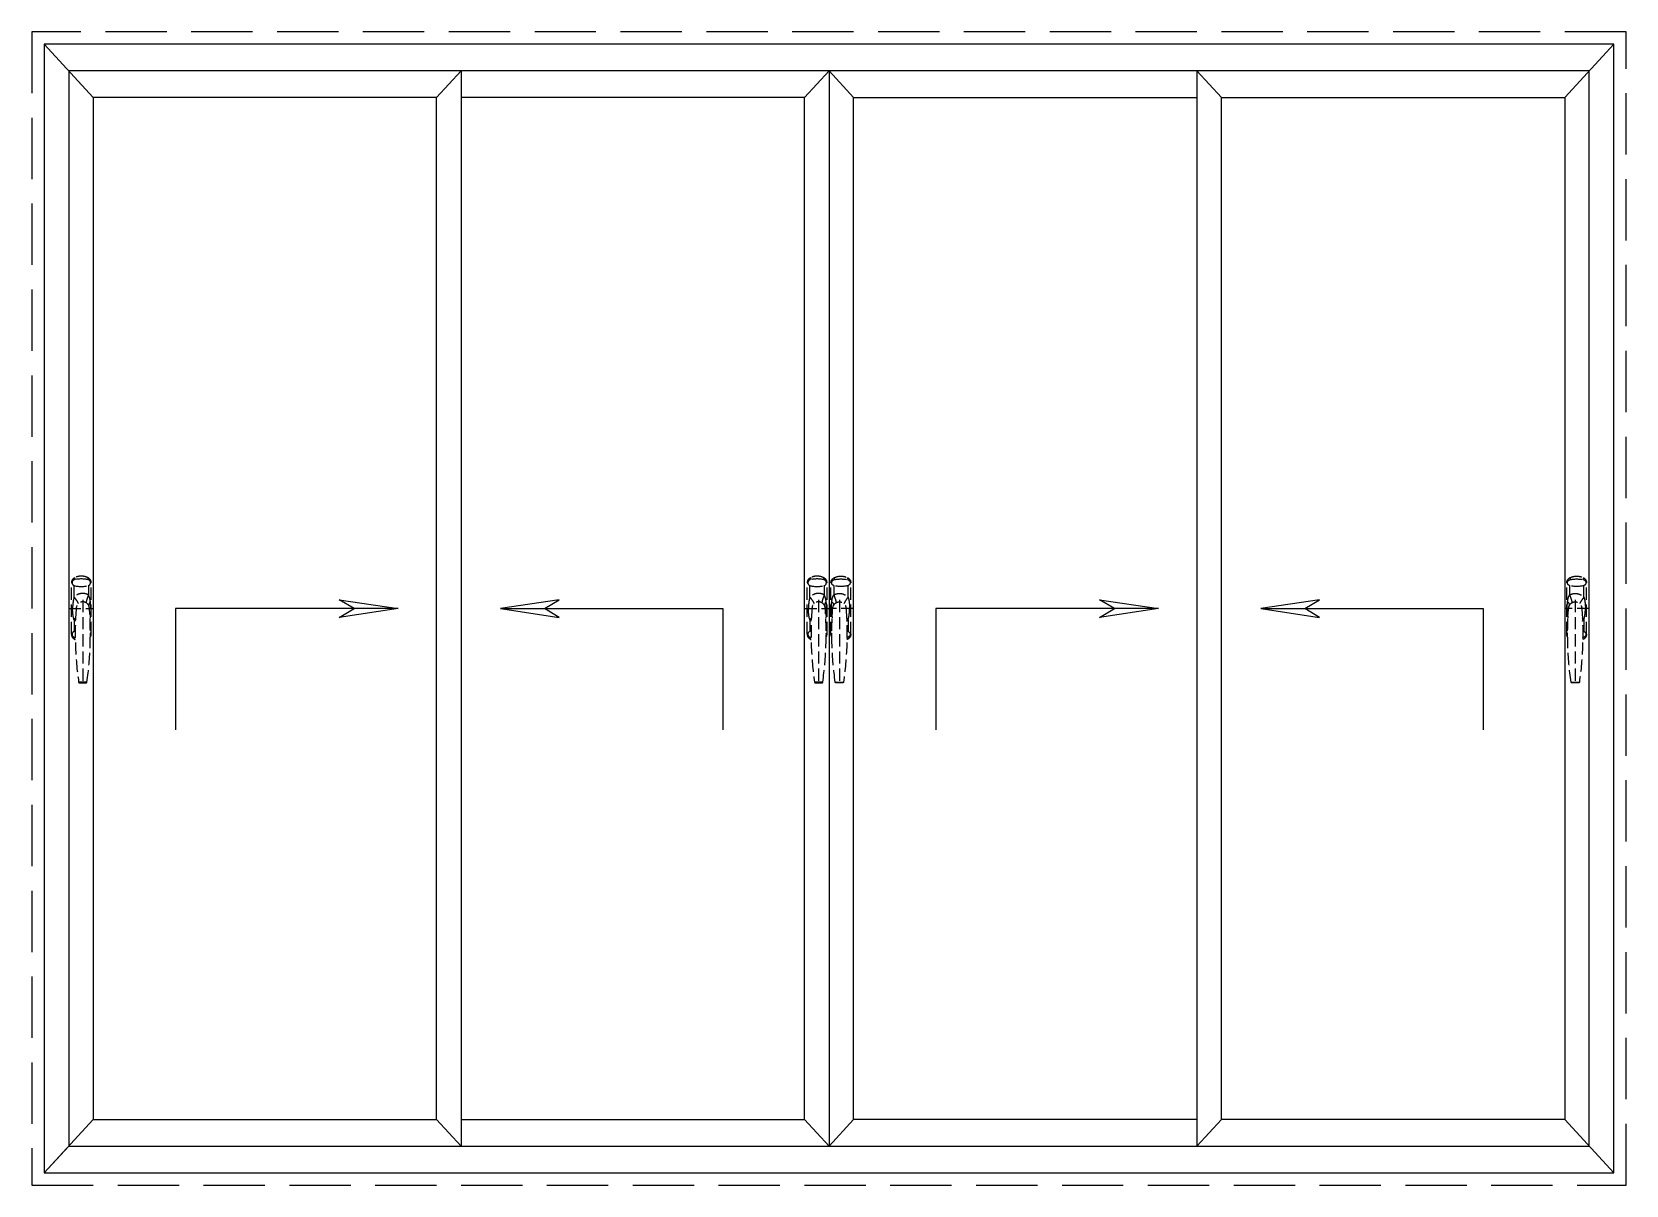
# Model space of a CAD drawing. Header units: millimetres. Extents: x 0 to 3250, y 0 to 2350.
import ezdxf

# ---------------------------------------------------------------- set-up
doc = ezdxf.new("R2010")
doc.units = ezdxf.units.MM
doc.linetypes.add('DASH', pattern=[0.35, 0.25, -0.1])
for name, color, linetype in [('Sunac_Gridline_Glass', 134, 'Continuous'), ('Sunac_Hardware', 13, 'Continuous'), ('Sunac_Wall', 2, 'DASH')]:
    doc.layers.add(name, color=color, linetype=linetype)

# ---------------------------------------------------------------- blocks, each defined once
blk = doc.blocks.new('ddf')
at = {"layer": 'Sunac_Gridline_Glass'}
for points in [[(-99.9, 0), (-553.6, 0), (-553.6, -247.4)], [(-220, 18), (-99.9, 0), (-220, -18.3), (-189.8, 0), (-220, 18)], [(228.5, 18), (108.5, 0), (228.5, -18.3), (198.4, 0), (228.5, 18)], [(108.5, 0), (562.2, 0), (562.2, -247.4)]]:
    blk.add_lwpolyline(points, dxfattribs=at)
blk = doc.blocks.new('zs')
at = {"layer": 'Sunac_Hardware', "linetype": 'DASH', "ltscale": 100}
for p, q in [((-44.5, -52), (-44.5, 52)), ((-38.8, 23.2), (-38.8, 46.6)), ((-9.7, 46.6), (-9.7, 27.5)), ((-4, -52), (-4, 52)), ((-50, 0), (0, 0)), ((-21.2, 17.6), (-21.2, -151.5)), ((-21.2, 4.5), (-21.2, -6.9)), ((-38.8, -23.2), (-38.8, -46.6)), ((-12.8, -150.2), (-29.7, -150.2)), ((-28.2, -151.5), (-14.3, -151.5))]:
    blk.add_line(p, q, dxfattribs=at)
for centre, radius, start, end in [((-24.2, 36), 30, 62.7204, 117.2796), ((-32.5, 52), 12, 117.2796, 180), ((-37, 52.5), 6.15, 103.4197, 256.5803), ((-24.2, -0.9), 61.1, 76.5803, 103.4197), ((-24.2, 105.9), 61.1, 256.5803, 283.4197), ((-16, 52), 12, 0, 62.7204), ((-11.5, 52.5), 6.15, 283.4197, 76.5803), ((674.3, -51.1), 710.9, 175.7976, 188.0138), ((-21.2, 0), 13.5, 4.2024, 175.7976), ((-716.7, -51.1), 710.9, 351.9862, 4.2024), ((-32.5, -52), 12, 180, 242.7204), ((-37, -52.5), 6.15, 103.4197, 256.5803), ((-24.2, -105.9), 61.1, 101.671, 103.4197), ((-24.2, 0.9), 61.1, 256.5803, 258.3531), ((-24.2, -36), 30, 242.7204, 245.8599), ((-11.5, -52.5), 6.15, 335.9077, 23.8655), ((-16, -52), 12, 327.1977, 0), ((-28.2, -150), 1.5, 188.0138, 270), ((-14.3, -150), 1.5, 270, 351.9862)]:
    blk.add_arc(centre, radius, start, end, dxfattribs=at)
for points in [[(-44.5, 52), (-44.4, 52.2), (-44.1, 52.4), (-43.7, 52.6), (-43.1, 52.8)], [(-38, 62.7), (-38, 62.5), (-38, 62.1), (-37.8, 61.6), (-37.5, 60.8), (-37.4, 60.4)], [(-37.4, 60.4), (-37.2, 59.9), (-36.7, 58.9)], [(-11.1, 60.4), (-11.3, 59.9), (-11.8, 58.9)], [(-10.5, 62.7), (-10.4, 62.5), (-10.5, 62.1), (-10.7, 61.6), (-11, 60.8), (-11.1, 60.4)], [(-4, 52), (-4.1, 52.2), (-4.3, 52.4), (-4.8, 52.6), (-5.4, 52.8)], [(-38.8, 23.2), (-39.4, 21.4), (-39.9, 19.5), (-40.4, 17.4), (-40.8, 15.3), (-41.1, 13.1), (-41.4, 10.8), (-41.6, 8.6), (-41.8, 6.4), (-41.9, 4.2), (-42, 2.1), (-42, 0)], [(-38.8, -23.2), (-39.4, -21.4), (-39.9, -19.5), (-40.4, -17.4), (-40.8, -15.3), (-41.1, -13.1), (-41.4, -10.8), (-41.6, -8.6), (-41.8, -6.4), (-41.9, -4.2), (-42, -2.1), (-42, 0)], [(-9.7, 27.5), (-11.7, 28.6), (-13.7, 29.4), (-15.8, 30), (-18, 30.5), (-20.1, 30.7), (-22.3, 30.7), (-24.5, 30.5), (-26.7, 30.1), (-28.9, 29.5), (-31, 28.6), (-33.1, 27.6), (-35.1, 26.3), (-37, 24.8), (-38.8, 23.2)], [(-38.8, 23.2), (-36.9, 20.5), (-35.1, 18), (-33.5, 15.6), (-32.2, 13.4), (-31.1, 11.5), (-30.4, 9.9)], [(-9.7, 27.5), (-11, 24.3), (-12.1, 21.2), (-13.1, 18.3), (-13.8, 15.7), (-14.3, 13.5), (-14.5, 11.7)], [(-5.7, 13.8), (-6, 15.8), (-6.3, 17.7), (-6.6, 19.4), (-7, 21.1), (-7.5, 22.6), (-8, 24), (-8.5, 25.3), (-9.1, 26.4), (-9.7, 27.5)], [(-5.7, 13.8), (-7.3, 11.9), (-8.4, 10.1), (-9, 8.4), (-9.2, 6.8), (-8.9, 5.4)], [(-4.9, 0), (-4.9, 1.9), (-5, 4), (-5.1, 6.2), (-5.2, 8.6), (-5.4, 11.1), (-5.7, 13.8)], [(-4.9, 0), (-4.9, -1.9), (-5, -4), (-5.1, -6.2), (-5.2, -8.6), (-5.4, -11.1), (-5.7, -13.8)], [(-44.5, -52), (-44.4, -52.2), (-44.1, -52.4), (-43.7, -52.6), (-43.1, -52.8)], [(-38, -62.7), (-38, -62.5), (-38, -62.1), (-37.8, -61.6), (-37.5, -60.8), (-37.4, -60.4)], [(-37.4, -60.4), (-37.2, -59.9), (-36.7, -58.9)], [(-4, -52), (-4.1, -52.2), (-4.3, -52.4), (-4.8, -52.6), (-5.4, -52.8)]]:
    blk.add_spline(points, degree=3, dxfattribs=at)
for points, knots in [([(-38.8, -23.2), (-38.2, -22.3), (-37.2, -21), (-36.2, -19.6), (-35.9, -19.2)], [0, 0, 0, 0, 2.20078, 3.297346, 3.297346, 3.297346, 3.297346]), ([(-36.2, -25.6), (-36.5, -25.3), (-37.4, -24.6), (-38.2, -23.7), (-38.8, -23.2)], [18.819968, 18.819968, 18.819968, 18.819968, 19.570774, 21.20105, 21.20105, 21.20105, 21.20105]), ([(-5.7, -13.8), (-5.8, -14.5), (-5.9, -15.8), (-6.2, -17.6), (-6.5, -18.7), (-6.6, -19.2)], [0, 0, 0, 0, 1.320348, 2.58877, 3.659728, 3.659728, 3.659728, 3.659728])]:
    blk.add_open_spline(points, degree=3, knots=knots, dxfattribs=at)
blk.add_open_spline([(-5.7, -13.8), (-6.1, -13.3), (-6.5, -12.9), (-6.9, -12.4)], degree=3, dxfattribs=at)

msp = doc.modelspace()

# ---------------------------------------------------------------- linework, layer by layer
at = {"layer": 'Sunac_Gridline_Glass', "ltscale": 500}
for p, q in [((125, 2216.2), (25, 2325)), ((3125, 2216.2), (3225, 2325)), ((825, 2216.2), (875, 2270.6)), ((875, 2270.6), (875, 79.4)), ((2375, 2270.6), (2375, 79.4)), ((2425, 2216.2), (2375, 2270.6)), ((25, 25), (125, 133.8)), ((825, 133.8), (875, 79.4)), ((2425, 133.8), (2375, 79.4)), ((75, 79.4), (25, 25))]:
    msp.add_line(p, q, dxfattribs=at)
at = {"layer": 'Sunac_Gridline_Glass'}
msp.add_line((3125, 133.8), (3225, 25), dxfattribs=at)
at = {"layer": 'Sunac_Gridline_Glass', "ltscale": 500}
for points in [[(3225, 2325), (25, 2325), (25, 25), (3225, 25)], [(3175, 2270.6), (75, 2270.6), (75, 79.4), (3175, 79.4)], [(825, 2216.2), (125, 2216.2), (125, 133.8), (825, 133.8)], [(1575, 2216.2), (875, 2216.2), (875, 133.8), (1575, 133.8)], [(1675, 2216.2), (2375, 2216.2), (2375, 133.8), (1675, 133.8)], [(2425, 2216.2), (3125, 2216.2), (3125, 133.8), (2425, 133.8)]]:
    msp.add_lwpolyline(points, close=True, dxfattribs=at)
at = {"layer": 'Sunac_Gridline_Glass'}
for points in [[(1625, 2270.6), (1575, 2216.2)], [(1625, 2270.6), (1675, 2216.2)], [(1625, 2270.6), (1625, 79.4)], [(1625, 79.4), (1575, 133.8)], [(1625, 79.4), (1675, 133.8)]]:
    msp.add_lwpolyline(points, dxfattribs=at)
at = {"layer": 'Sunac_Wall', "lineweight": -3, "ltscale": 500}
msp.add_lwpolyline([(3250, 2350), (0, 2350), (0, 0), (3250, 0)], close=True, dxfattribs=at)

# ---------------------------------------------------------------- block references
at = {"layer": 'Sunac_Gridline_Glass'}
for p in [(846.5, 1175), (2396.5, 1175)]:
    msp.add_blockref('ddf', p, dxfattribs=at)
at = {"layer": 'Sunac_Hardware'}
for p in [(125, 1175), (1625, 1175)]:
    msp.add_blockref('zs', p, dxfattribs=at)
at = {"layer": 'Sunac_Hardware', "extrusion": (0, 0, -1), "zscale": -1}
for p in [(-1625, 1175), (-3125, 1175)]:
    msp.add_blockref('zs', p, dxfattribs=at)

doc.saveas('drawing.dxf')
